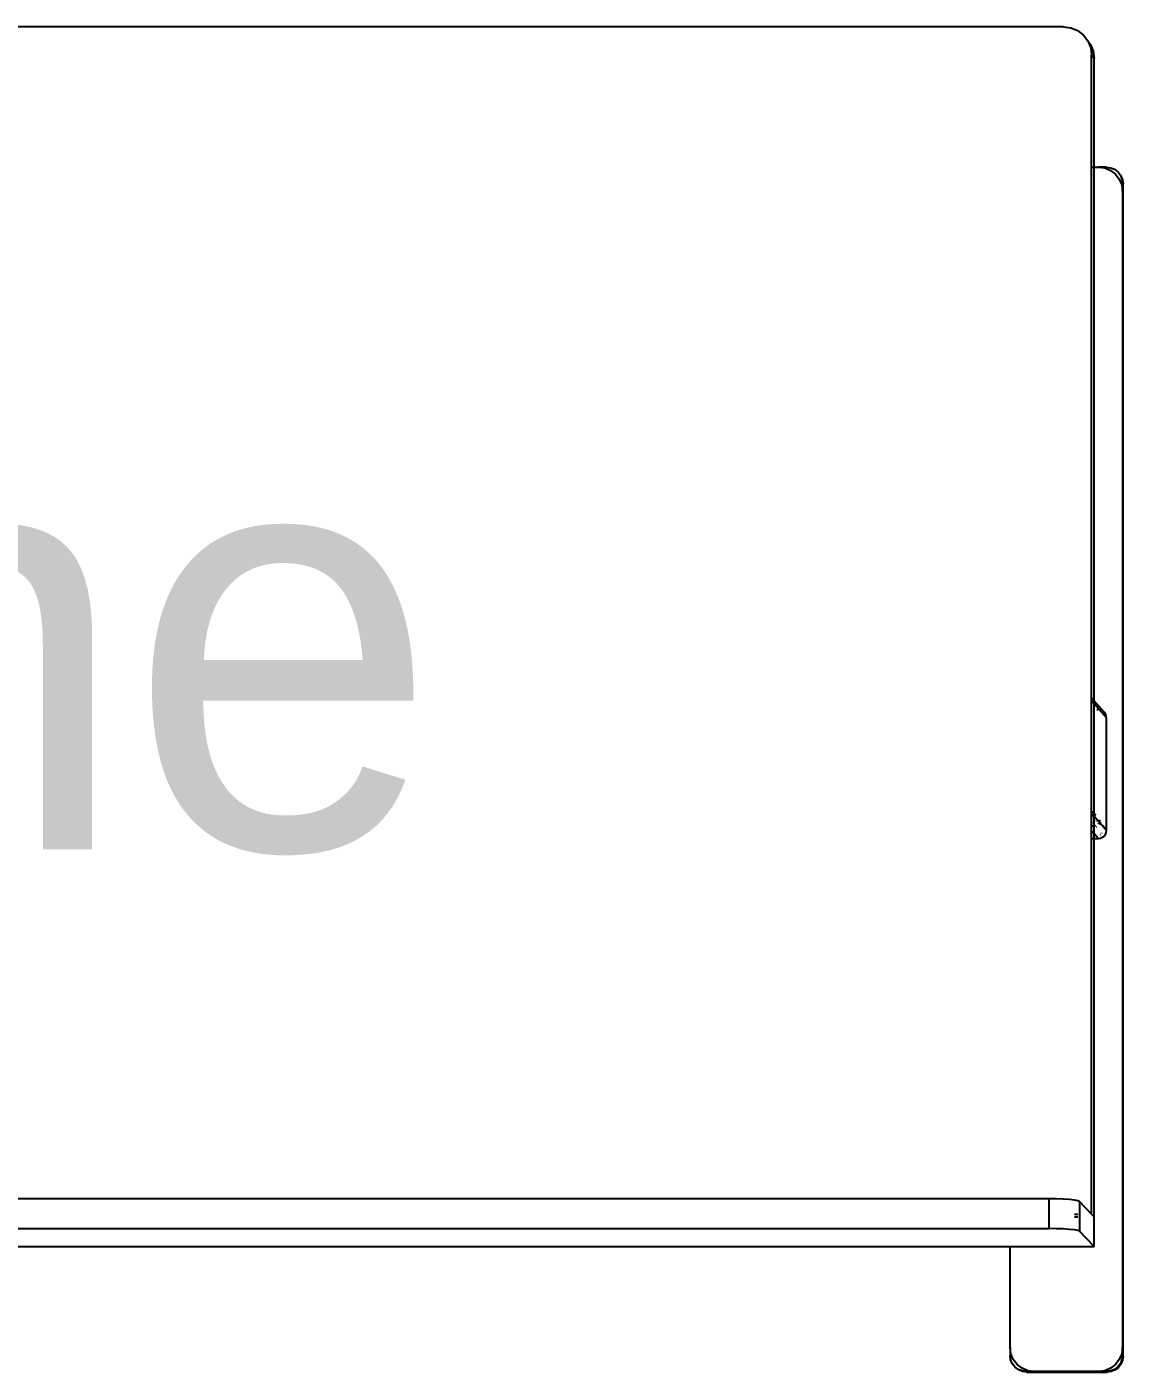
# Model space of a CAD drawing. Extents: x -4.2 to 4.2, y -5.7 to 5.7.
# Drawn here: x -2.51 to -1.984, y 1.98 to 2.626 of the extents above; entities that cross this region are included whole.
import ezdxf

# ---------------------------------------------------------------- set-up
doc = ezdxf.new("R2010")
doc.units = 0
doc.layers.get('0').update_dxf_attribs({"linetype": 'CONTINUOUS'})

msp = doc.modelspace()

# ---------------------------------------------------------------- linework, layer by layer
for p, q in [((-2.0127, 2.62592), (-2.95971, 2.62592)), ((-2.0127, 2.62592), (-2.00922, 2.62546)), ((-2.00922, 2.62546), (-2.00597, 2.62412)), ((-2.00597, 2.62412), (-2.00318, 2.62198)), ((-2.00318, 2.62198), (-2.00103, 2.61918)), ((-2.00103, 2.61918), (-1.99968, 2.61593)), ((-2.00103, 2.61918), (-1.99978, 2.61754)), ((-1.99978, 2.61754), (-1.99844, 2.6143)), ((-1.99968, 2.61593), (-1.99923, 2.61245)), ((-1.99924, 2.55859), (-1.99923, 2.61245)), ((-1.99923, 2.61245), (-1.99798, 2.61082)), ((-1.99844, 2.6143), (-1.99798, 2.61082)), ((-1.99798, 2.55859), (-1.99798, 2.61082)), ((-1.99924, 2.55859), (-1.99798, 2.55859)), ((-1.99924, 2.30373), (-1.99924, 2.55859)), ((-1.99798, 2.55859), (-1.99596, 2.55859)), ((-1.99798, 2.30228), (-1.99798, 2.55859)), ((-1.99596, 2.55859), (-1.99297, 2.55819)), ((-1.99211, 2.55859), (-1.99596, 2.55859)), ((-1.99297, 2.55819), (-1.99018, 2.55704)), ((-1.99211, 2.55859), (-1.99011, 2.55832)), ((-1.99011, 2.55832), (-1.98825, 2.55755)), ((-1.99018, 2.55704), (-1.98778, 2.5552)), ((-1.98825, 2.55755), (-1.98666, 2.55633)), ((-1.98778, 2.5552), (-1.98595, 2.5528)), ((-1.98666, 2.55633), (-1.98639, 2.55598)), ((-1.98639, 2.55598), (-1.98543, 2.55473)), ((-1.98595, 2.5528), (-1.98479, 2.55001)), ((-1.98543, 2.55473), (-1.98466, 2.55287)), ((-1.98543, 2.55473), (-1.98516, 2.55439)), ((-1.98516, 2.55439), (-1.98439, 2.55253)), ((-1.98466, 2.55287), (-1.9844, 2.55088)), ((-1.98439, 2.55253), (-1.98413, 2.55053)), ((-1.98479, 2.55001), (-1.9844, 2.54702)), ((-1.9844, 2.55088), (-1.98413, 2.55053)), ((-1.9844, 2.54871), (-1.9844, 2.55088)), ((-1.98413, 2.54668), (-1.9844, 2.54871)), ((-1.9844, 2.54702), (-1.9844, 2.54871)), ((-1.9844, 2.54702), (-1.98413, 2.54668)), ((-1.9844, 2.54702), (-1.9844, 1.99179)), ((-1.98413, 2.54668), (-1.98413, 2.55053)), ((-1.98413, 1.99153), (-1.98413, 2.54668)), ((-1.99924, 2.30373), (-1.99798, 2.30228)), ((-1.99924, 2.3023), (-1.99924, 2.30373)), ((-1.99798, 2.30085), (-1.99924, 2.3023)), ((-1.99924, 2.24812), (-1.99924, 2.3023)), ((-1.99798, 2.30228), (-1.99324, 2.29681)), ((-1.99798, 2.30085), (-1.99798, 2.30228)), ((-1.99211, 2.29408), (-1.99798, 2.30085)), ((-1.99798, 2.24802), (-1.99798, 2.30085)), ((-1.99661, 2.29794), (-1.99677, 2.29794)), ((-1.99637, 2.29794), (-1.99654, 2.29794)), ((-1.99617, 2.29794), (-1.9963, 2.29794)), ((-1.99262, 2.29601), (-1.99324, 2.29681)), ((-1.99224, 2.29508), (-1.99262, 2.29601)), ((-1.99211, 2.29408), (-1.99224, 2.29508)), ((-1.99211, 2.2401), (-1.99211, 2.29408)), ((-1.99798, 2.24671), (-1.99924, 2.24812)), ((-1.99924, 2.24129), (-1.99924, 2.24812)), ((-1.99875, 2.24892), (-1.99872, 2.24892)), ((-1.99872, 2.24892), (-1.99816, 2.24887)), ((-1.99808, 2.24803), (-1.99805, 2.24799)), ((-1.99805, 2.24799), (-1.99798, 2.24802)), ((-1.99798, 2.24802), (-1.99783, 2.248)), ((-1.99798, 2.24671), (-1.99798, 2.24802)), ((-1.99783, 2.248), (-1.99779, 2.24797)), ((-1.99779, 2.24797), (-1.99747, 2.24787)), ((-1.99905, 2.24676), (-1.99896, 2.2468)), ((-1.99896, 2.2468), (-1.99889, 2.24681)), ((-1.99861, 2.24211), (-1.99882, 2.24213)), ((-1.99848, 2.24349), (-1.99867, 2.24347)), ((-1.99861, 2.2419), (-1.99865, 2.24194)), ((-1.99845, 2.24192), (-1.99861, 2.2419)), ((-1.99842, 2.24188), (-1.99845, 2.24192)), ((-1.9981, 2.24305), (-1.99827, 2.24303)), ((-1.99211, 2.2401), (-1.99798, 2.24671)), ((-1.99798, 2.2413), (-1.99798, 2.24671)), ((-1.99785, 2.24772), (-1.99782, 2.24772)), ((-1.99782, 2.24772), (-1.9972, 2.24749)), ((-1.99744, 2.24229), (-1.99756, 2.24223)), ((-1.99747, 2.24787), (-1.99745, 2.24784)), ((-1.99734, 2.24217), (-1.99746, 2.24211)), ((-1.99731, 2.24213), (-1.99742, 2.24208)), ((-1.99706, 2.24469), (-1.99711, 2.24458)), ((-1.99689, 2.24164), (-1.99699, 2.24159)), ((-1.99668, 2.24424), (-1.99672, 2.24414)), ((-1.99602, 2.24348), (-1.99607, 2.24341)), ((-1.99592, 2.24337), (-1.99597, 2.2433)), ((-1.99589, 2.24333), (-1.99593, 2.24326)), ((-1.99564, 2.24522), (-1.99561, 2.24504)), ((-1.99561, 2.24504), (-1.99563, 2.24478)), ((-1.99547, 2.24285), (-1.99551, 2.24279)), ((-1.99541, 2.24489), (-1.99548, 2.24458)), ((-1.99548, 2.24458), (-1.99545, 2.24453)), ((-1.99545, 2.24494), (-1.99541, 2.24489)), ((-1.99486, 2.2441), (-1.99495, 2.24387)), ((-1.99388, 2.24267), (-1.99388, 2.24245)), ((-1.99357, 2.24223), (-1.99357, 2.24205)), ((-1.99918, 2.24129), (-1.99924, 2.24129)), ((-1.99924, 2.23992), (-1.99924, 2.24129)), ((-1.99924, 2.23992), (-1.99798, 2.23851)), ((-1.99924, 2.23625), (-1.99924, 2.23992)), ((-1.99924, 2.23625), (-1.99798, 2.23625)), ((-1.99923, 2.05587), (-1.99924, 2.23625)), ((-1.99798, 2.23805), (-1.99835, 2.23805)), ((-1.99798, 2.2413), (-1.99806, 2.24128)), ((-1.99792, 2.2413), (-1.99798, 2.2413)), ((-1.99798, 2.23851), (-1.99798, 2.2413)), ((-1.99798, 2.23851), (-1.99757, 2.23805)), ((-1.99798, 2.23805), (-1.99798, 2.23851)), ((-1.99757, 2.23805), (-1.99798, 2.23805)), ((-1.99798, 2.23625), (-1.99798, 2.23805)), ((-1.99798, 2.23625), (-1.99596, 2.23625)), ((-1.99798, 2.05459), (-1.99798, 2.23625)), ((-1.99727, 2.23771), (-1.9979, 2.23771)), ((-1.99752, 2.23805), (-1.99757, 2.23805)), ((-1.99752, 2.23805), (-1.99727, 2.23771)), ((-1.99723, 2.23771), (-1.99727, 2.23771)), ((-1.99723, 2.23771), (-1.99596, 2.23625)), ((-1.9964, 2.23805), (-1.99646, 2.23805)), ((-1.99611, 2.23771), (-1.99616, 2.23771)), ((-1.99596, 2.23625), (-1.99497, 2.23638)), ((-1.99532, 2.23827), (-1.99536, 2.23825)), ((-1.99503, 2.23793), (-1.99506, 2.23791)), ((-1.99497, 2.23638), (-1.99404, 2.23676)), ((-1.9945, 2.23885), (-1.99452, 2.23882)), ((-1.9942, 2.23851), (-1.99422, 2.23848)), ((-1.99404, 2.23676), (-1.99324, 2.23738)), ((-1.99388, 2.241), (-1.99388, 2.24094)), ((-1.99357, 2.24065), (-1.99357, 2.2406)), ((-1.99324, 2.23738), (-1.99262, 2.23818)), ((-1.99262, 2.23818), (-1.99224, 2.23911)), ((-1.99224, 2.23911), (-1.99211, 2.2401)), ((-2.01982, 2.06315), (-3.10514, 2.06315)), ((-2.01628, 2.06311), (-2.01982, 2.06315)), ((-2.01982, 2.06315), (-2.01982, 2.04885)), ((-2.0129, 2.06299), (-2.01628, 2.06311)), ((-2.00992, 2.06279), (-2.0129, 2.06299)), ((-2.00753, 2.06254), (-2.00992, 2.06279)), ((-2.00589, 2.06225), (-2.00753, 2.06254)), ((-2.00513, 2.06193), (-2.00589, 2.06225)), ((-2.00513, 2.06193), (-2.00513, 2.04764)), ((-1.99923, 2.05587), (-2.00513, 2.06193)), ((-2.00753, 2.05587), (-2.00589, 2.05587)), ((-2.00753, 2.05459), (-2.00589, 2.05459)), ((-1.99798, 2.05459), (-1.99923, 2.05587)), ((-1.99798, 2.04034), (-1.99798, 2.05459)), ((-3.10514, 2.04885), (-2.01982, 2.04885)), ((-2.01628, 2.04881), (-2.01982, 2.04885)), ((-2.0129, 2.04869), (-2.01628, 2.04881)), ((-2.00992, 2.04849), (-2.0129, 2.04869)), ((-2.00753, 2.04824), (-2.00992, 2.04849)), ((-2.00589, 2.04795), (-2.00753, 2.04824)), ((-2.00513, 2.04764), (-2.00589, 2.04795)), ((-1.99798, 2.04034), (-2.00513, 2.04764)), ((-2.92558, 2.04034), (-2.03838, 2.04034)), ((-2.03838, 1.99179), (-2.03838, 2.04034)), ((-2.03838, 2.04034), (-1.99798, 2.04034)), ((-2.03798, 1.9888), (-2.03838, 1.99179)), ((-2.03838, 1.99179), (-2.03838, 1.98794)), ((-1.9844, 1.99179), (-1.98479, 1.9888)), ((-1.98413, 1.99153), (-1.9844, 1.99179)), ((-1.9844, 1.98949), (-1.9844, 1.99179)), ((-1.9844, 1.98949), (-1.98413, 1.99153)), ((-1.98413, 1.98767), (-1.98413, 1.99153)), ((-2.03811, 1.98594), (-2.03838, 1.98794)), ((-2.03734, 1.98408), (-2.03811, 1.98594)), ((-2.03683, 1.98601), (-2.03798, 1.9888)), ((-2.03612, 1.98249), (-2.03734, 1.98408)), ((-2.03499, 1.98362), (-2.03683, 1.98601)), ((-2.03259, 1.98178), (-2.03499, 1.98362)), ((-1.98778, 1.98362), (-1.99018, 1.98178)), ((-1.98595, 1.98601), (-1.98778, 1.98362)), ((-1.98543, 1.98408), (-1.98666, 1.98249)), ((-1.98516, 1.98382), (-1.98639, 1.98222)), ((-1.98479, 1.9888), (-1.98595, 1.98601)), ((-1.98466, 1.98594), (-1.98543, 1.98408)), ((-1.98439, 1.98568), (-1.98516, 1.98382)), ((-1.9844, 1.98794), (-1.98466, 1.98594)), ((-1.9844, 1.98794), (-1.9844, 1.98949)), ((-1.9844, 1.98794), (-1.98413, 1.98767)), ((-1.98413, 1.98767), (-1.98439, 1.98568)), ((-2.03452, 1.98126), (-2.03612, 1.98249)), ((-2.03612, 1.98249), (-2.03584, 1.98222)), ((-2.03425, 1.98099), (-2.03584, 1.98222)), ((-2.03266, 1.98049), (-2.03452, 1.98126)), ((-2.03239, 1.98022), (-2.03425, 1.98099)), ((-2.03067, 1.98023), (-2.03266, 1.98049)), ((-2.0298, 1.98062), (-2.03259, 1.98178)), ((-2.03039, 1.97996), (-2.03239, 1.98022)), ((-2.03067, 1.98023), (-2.03039, 1.97996)), ((-2.03067, 1.98023), (-2.02681, 1.98023)), ((-2.03039, 1.97996), (-2.02654, 1.97996)), ((-2.02681, 1.98023), (-2.0298, 1.98062)), ((-1.99596, 1.98023), (-2.02681, 1.98023)), ((-2.02681, 1.98023), (-2.02654, 1.97996)), ((-2.02654, 1.97996), (-1.99569, 1.97996)), ((-1.99297, 1.98062), (-1.99596, 1.98023)), ((-1.99596, 1.98023), (-1.99569, 1.97996)), ((-1.99596, 1.98023), (-1.99211, 1.98023)), ((-1.99569, 1.97996), (-1.99184, 1.97996)), ((-1.99018, 1.98178), (-1.99297, 1.98062)), ((-1.99011, 1.98049), (-1.99211, 1.98023)), ((-1.99211, 1.98023), (-1.99184, 1.97996)), ((-1.98984, 1.98022), (-1.99184, 1.97996)), ((-1.98825, 1.98126), (-1.99011, 1.98049)), ((-1.98798, 1.98099), (-1.98984, 1.98022)), ((-1.98666, 1.98249), (-1.98825, 1.98126)), ((-1.98639, 1.98222), (-1.98798, 1.98099))]:
    msp.add_line(p, q)

# ---------------------------------------------------------------- texts
msp.add_text('Irene', height=0.2).set_placement((-2.92263, 2.23092))

doc.saveas('drawing.dxf')
